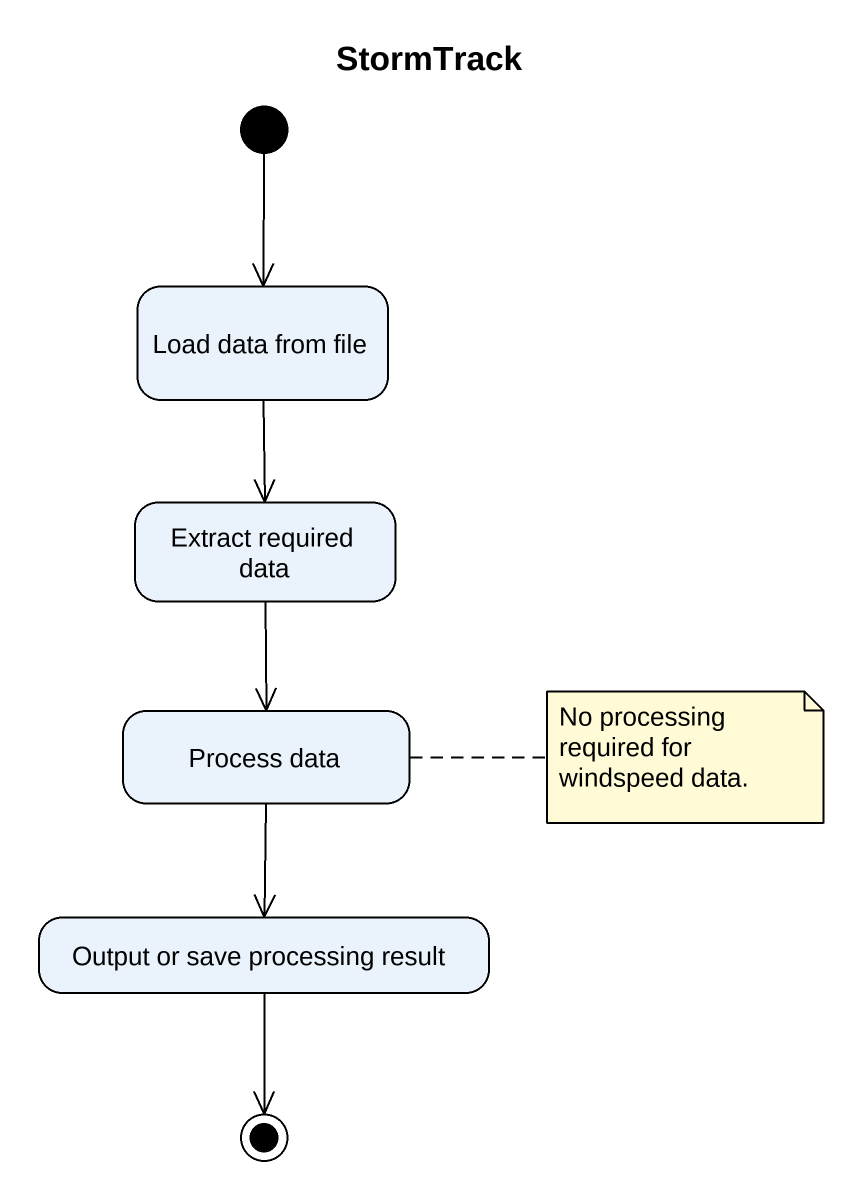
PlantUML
@startuml
title StormTrack
hide empty description
state "Load data from file" as Load_data_from_file
state "Extract required data" as Extract_required_data
state "Process data" as Process_data
state "Output or save processing result" as Output_or_save_processing
[*] --> Load_data_from_file
Load_data_from_file --> Extract_required_data
Extract_required_data --> Process_data
Process_data --> Output_or_save_processing
Output_or_save_processing --> [*]
note right of Process_data : No processing required for windspeed data.
@enduml
